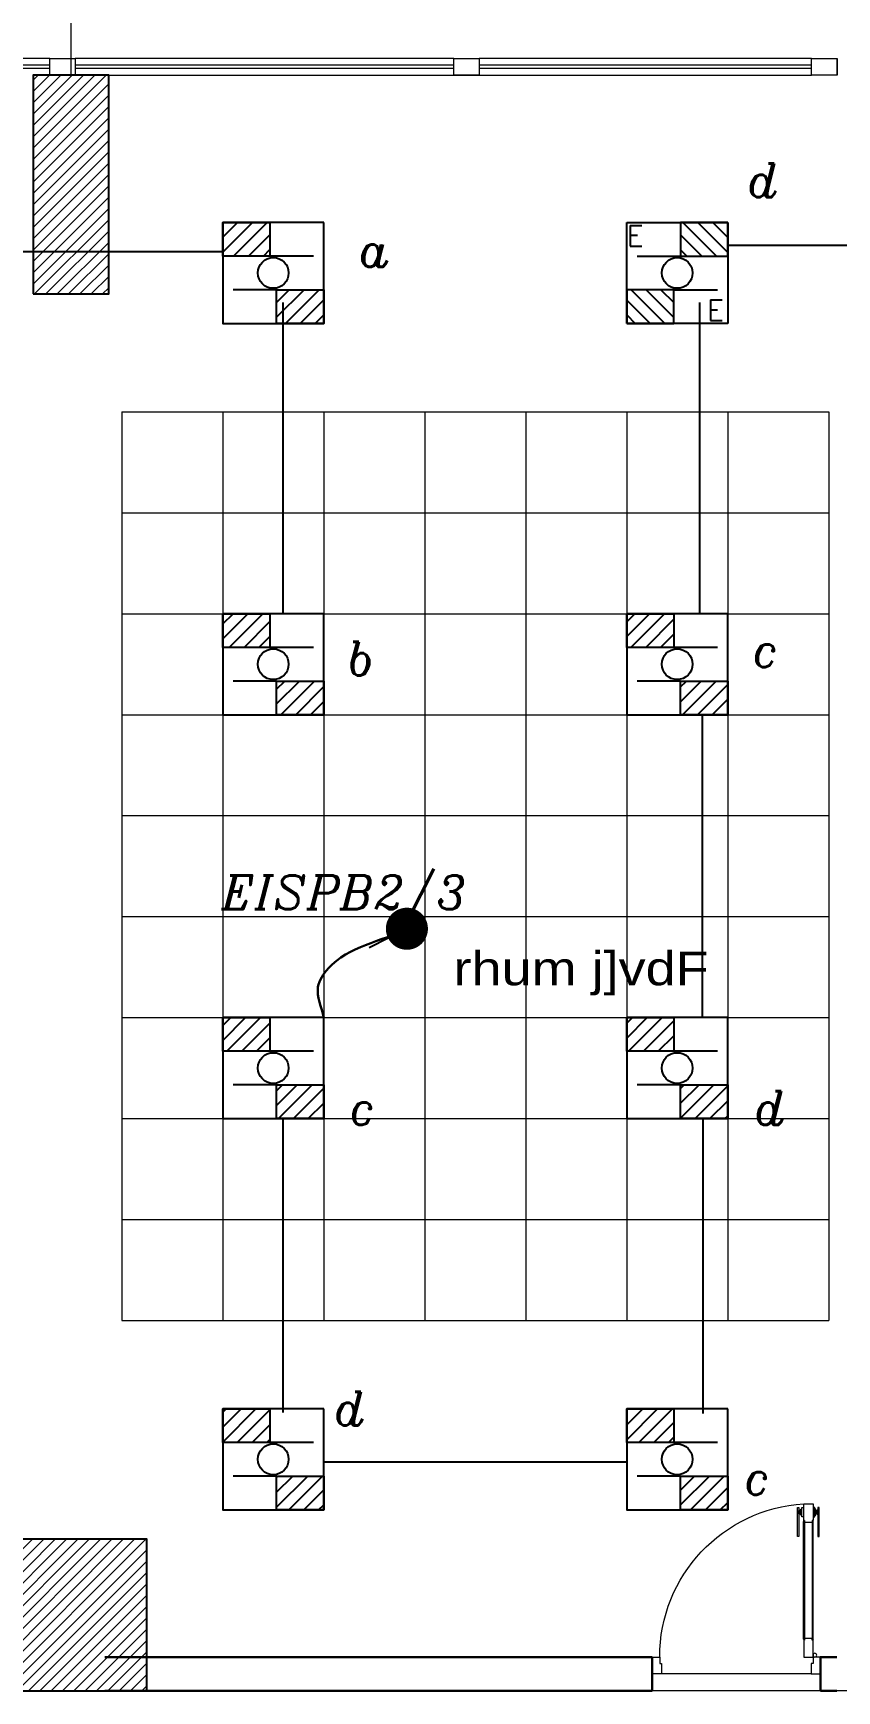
# Model space of a CAD drawing. Extents: x 990 to 1091, y 469 to 823.
# Drawn here: x 1021.76 to 1026.53, y 524.04 to 533.9 of the extents above; entities that cross this region are included whole.
import ezdxf

# ---------------------------------------------------------------- set-up
doc = ezdxf.new("R2010")
doc.units = 0
doc.header["$MEASUREMENT"] = 0
doc.linetypes.add('CENTERX2', pattern=[4, 2.5, -0.5, 0.5, -0.5])
doc.layers.get('0').update_dxf_attribs({"color": 252, "linetype": 'CONTINUOUS', "lineweight": 30})
for name, color, linetype, lineweight in [('axis', 252, 'CENTERX2', 5), ('Column', 252, 'CONTINUOUS', 25), ('DOOR', 252, 'CONTINUOUS', 9), ('elev', 252, 'CONTINUOUS', 9), ('hatch', 252, 'CONTINUOUS', 9), ('R-SWTS-DET1', 252, 'CONTINUOUS', 5), ('text', 252, 'CONTINUOUS', 15), ('Wall', 252, 'CONTINUOUS', 30), ('WINDOW', 252, 'CONTINUOUS', 5)]:
    doc.layers.add(name, color=color, linetype=linetype, lineweight=lineweight)
for name, color, linetype in [('E-LIGHTING', 2, 'CONTINUOUS'), ('E-WIRING', 3, 'CONTINUOUS'), ('TEXT-ELC', 3, 'CONTINUOUS')]:
    doc.layers.add(name, color=color, linetype=linetype)
doc.styles.add('08-M-BLDG-1_100', font='romans.shx', dxfattribs={"width": 0.75, "height": 300})
doc.styles.add('ROMANS', font='italic8.shx')
doc.styles.add('SOSA2', font='SOSA.shx', dxfattribs={"width": 0.8})
doc.dimstyles.get("Standard").update_dxf_attribs({"dimtxt": 0.12, "dimasz": 0.05, "dimexe": 0.18, "dimexo": 0.0625, "dimgap": 0.09, "dimtad": 0, "dimtih": 1, "dimtoh": 1, "dimzin": 0, "dimdsep": 46, "dimtxsty": 'Standard', "dimblk": 'DOT', "dimcen": 0.09, "dimadec": 0, "dimazin": 0, "dimtfac": 1, "dimtofl": 0, "dimtmove": 0, "dimatfit": 3, "dimldrblk": 'DOT', "dimfxl": 1, "dimtolj": 1, "dimtzin": 0, "dimarcsym": 0})
pattern_1 = [(135, (814.19666, 706.72682), (0.078795, 0.078795), [])]

# ---------------------------------------------------------------- blocks, each defined once
blk = doc.blocks.new('d8')
at = {"layer": 'DOOR'}
for p, q in [((32.1195, -112.7481), (32.1195, -112.0482)), ((32.1245, -112.0482), (32.1245, -112.7481)), ((32.1711, -112.0482), (32.1711, -112.7481)), ((32.1761, -112.7481), (32.1761, -112.0482)), ((32.1311, -112.9536), (33.02, -112.9536))]:
    blk.add_line(p, q, dxfattribs=at)
for points in [[(32.0916, -112.1372), (32.0836, -112.1372), (32.0836, -111.9649), (32.0916, -111.9649)], [(32.1033, -111.9827), (32.0969, -111.9827), (32.0969, -112.0029), (32.1033, -112.0029)], [(32.1245, -112.0426), (32.1245, -112.0537), (32.1711, -112.0537), (32.1711, -112.0426), (32.1756, -112.0426), (32.1756, -111.9426), (32.1756, -111.9426), (32.12, -111.9426), (32.12, -112.0426)], [(32.1922, -111.9827), (32.1987, -111.9827), (32.1987, -112.0029), (32.1922, -112.0029)], [(32.2039, -112.1372), (32.212, -112.1372), (32.212, -111.9649), (32.2039, -111.9649)], [(32.1245, -112.7536), (32.1245, -112.7425), (32.1711, -112.7425), (32.1711, -112.7536), (32.1756, -112.7536), (32.1756, -112.8536), (32.1756, -112.8536), (32.12, -112.8536), (32.12, -112.7536)], [(32.0756, -112.9536), (32.0756, -112.8536), (32.12, -112.8536), (32.12, -112.8915), (32.1311, -112.8915), (32.1311, -112.9536)], [(33.0756, -112.9536), (33.0756, -112.8536), (33.031, -112.8536), (33.031, -112.8915), (33.0199, -112.8915), (33.02, -112.9536)]]:
    blk.add_lwpolyline(points, close=True, dxfattribs=at)
for points in [[(32.0916, -111.983, -1), (32.0969, -111.983), (32.0969, -111.983), (32.0969, -112.0026), (32.0969, -112.0026, -1), (32.0916, -112.0026), (32.0916, -112.0026)], [(32.2039, -111.983, 1), (32.1987, -111.983), (32.1987, -111.983), (32.1987, -112.0026), (32.1987, -112.0026, 1), (32.2039, -112.0026), (32.2039, -112.0026)], [(32.1245, -112.0532), (32.1245, -112.0532, -1), (32.1245, -112.0432)], [(32.1711, -112.0532), (32.1711, -112.0532, 1), (32.1711, -112.0432)], [(32.1245, -112.7431), (32.1245, -112.7431, 1), (32.1245, -112.7531)], [(32.1711, -112.7431), (32.1711, -112.7431, -1), (32.1711, -112.7531)]]:
    blk.add_lwpolyline(points, format="xyb", close=True, dxfattribs=at)
for points in [[(32.1089, -112.01), (32.1033, -112.01), (32.1033, -111.9755), (32.1089, -111.9755)], [(32.12, -112.0204), (32.1089, -112.0204), (32.1089, -111.9649), (32.12, -111.9649)], [(32.1756, -112.0204), (32.1867, -112.0204), (32.1867, -111.9649), (32.1756, -111.9649)], [(32.1867, -112.01), (32.1922, -112.01), (32.1922, -111.9755), (32.1867, -111.9755)]]:
    blk.add_lwpolyline(points, dxfattribs=at)
blk.add_circle((32.1089, -112.8425), 0.0111, dxfattribs=at)
blk.add_arc((32.1182, -112.8536), 0.9128, 360, 86.39768, dxfattribs=at)
blk = doc.blocks.new('A$C11ED6BD5')
at = {"layer": 'axis', "color": 0, "ltscale": 0.3}
blk.add_line((-35.45, 21.95), (-35.45, 24.2638), dxfattribs=at)
blk = doc.blocks.new('E-F-1')
at = {"layer": 'E-LIGHTING', "linetype": 'ByBlock'}
h = blk.add_hatch(dxfattribs=at)
h.set_pattern_fill('ANSI31', color=21, scale=0.5, style=0)
h.paths.add_polyline_path([(-0.02, 0.1), (-0.3, 0.1), (-0.3, 0.3), (-0.02, 0.3)])
h = blk.add_hatch(dxfattribs=at)
h.set_pattern_fill('ANSI31', color=21, scale=0.5, style=0)
h.paths.add_polyline_path([(0.02, -0.1), (0.3, -0.1), (0.3, -0.3), (0.02, -0.3)])
at = {"layer": 'E-LIGHTING', "color": 5}
for p, q in [((0.2385, 0.1), (-0.02, 0.1)), ((0.02, -0.1), (-0.2385, -0.1))]:
    blk.add_line(p, q, dxfattribs=at)
at = {"layer": 'E-LIGHTING', "color": 2, "linetype": 'ByBlock'}
blk.add_lwpolyline([(0.3, 0.3), (-0.3, 0.3), (-0.3, -0.3), (0.3, -0.3)], close=True, dxfattribs=at)
at = {"layer": 'E-LIGHTING', "color": 1, "linetype": 'ByBlock'}
for points in [[(-0.02, 0.1), (-0.3, 0.1), (-0.3, 0.3), (-0.02, 0.3)], [(0.02, -0.1), (0.3, -0.1), (0.3, -0.3), (0.02, -0.3)]]:
    blk.add_lwpolyline(points, close=True, dxfattribs=at)
at = {"layer": 'E-LIGHTING', "color": 2}
blk.add_circle((0, 0), 0.0914, dxfattribs=at)
blk = doc.blocks.new('60X60 EMERGENCY')
at = {"layer": 'E-LIGHTING', "linetype": 'ByBlock'}
h = blk.add_hatch(dxfattribs=at)
h.set_pattern_fill('ANSI31', color=21, scale=0.5, style=0)
h.set_pattern_definition(pattern_1)
h.paths.add_polyline_path([(814.232, 706.905), (814.732, 706.905), (814.732, 707.262), (814.232, 707.262)])
h = blk.add_hatch(dxfattribs=at)
h.set_pattern_fill('ANSI31', color=21, scale=0.5, style=0)
h.set_pattern_definition(pattern_1)
h.paths.add_polyline_path([(814.161, 706.549), (813.662, 706.549), (813.662, 706.192), (814.161, 706.192)])
at = {"layer": 'E-LIGHTING', "color": 2, "linetype": 'ByBlock'}
for p, q in [((813.662, 706.192), (813.662, 707.262)), ((813.662, 707.262), (814.732, 707.262)), ((814.732, 707.262), (814.732, 706.192)), ((814.732, 706.192), (813.662, 706.192))]:
    blk.add_line(p, q, dxfattribs=at)
at = {"layer": 'E-LIGHTING', "color": 1, "linetype": 'ByBlock'}
for p, q in [((814.232, 707.262), (814.232, 706.905)), ((814.732, 707.262), (814.232, 707.262)), ((814.732, 706.905), (814.732, 707.262)), ((814.232, 706.905), (814.732, 706.905)), ((813.662, 706.549), (813.662, 706.192)), ((814.161, 706.549), (813.662, 706.549)), ((814.161, 706.192), (814.161, 706.549)), ((813.662, 706.192), (814.161, 706.192))]:
    blk.add_line(p, q, dxfattribs=at)
at = {"layer": 'E-LIGHTING', "color": 5}
for p, q in [((813.771, 706.905), (814.232, 706.905)), ((814.161, 706.549), (814.622, 706.549))]:
    blk.add_line(p, q, dxfattribs=at)
at = {"layer": 'E-LIGHTING', "lineweight": -2}
blk.add_circle((814.197, 706.727), 0.163, dxfattribs=at)
at = {"layer": 'E-LIGHTING', "color": 4, "style": '08-M-BLDG-1_100'}
for p in [(813.661, 707.01), (814.511, 706.222)]:
    blk.add_text('E', height=0.221, dxfattribs=at).set_placement(p)
blk = doc.blocks.new('_Dot')
at = {"color": 0, "linetype": 'ByBlock', "lineweight": -2}
blk.add_line((-0.5, 0), (-1, 0), dxfattribs=at)
at = {"color": 0, "linetype": 'ByBlock', "const_width": 0.5}
blk.add_lwpolyline([(-0.25, 0, 1), (0.25, 0, 1)], format="xyb", close=True, dxfattribs=at)

msp = doc.modelspace()

# ---------------------------------------------------------------- hatches: boundary and pattern name
at = {"layer": 'hatch'}
h = msp.add_hatch(dxfattribs=at)
h.set_pattern_fill('ANSI31', color=256, scale=0.015, style=0)
h.set_pattern_definition([(45, (1235.940353, 196.523785), (-0.0336759605, 0.0336759605), [])])
h.paths.add_polyline_path([(1021.7582, 532.3459), (1022.2082, 532.3459), (1022.2082, 533.6459), (1021.7582, 533.6459)])
h = msp.add_hatch(dxfattribs=at)
h.set_pattern_fill('ANSI31', color=256, scale=0.015, style=0)
h.set_pattern_definition([(45, (1248.965353, 201.823785), (-0.0336759605, 0.0336759605), [])])
h.paths.add_polyline_path([(1021.5332, 524.0459), (1022.4332, 524.0459), (1022.4332, 524.9459), (1021.5332, 524.9459)])

# ---------------------------------------------------------------- linework, layer by layer
at = {"layer": 'Column'}
for points in [[(1021.7582, 532.3459), (1022.2082, 532.3459), (1022.2082, 533.6459), (1021.7582, 533.6459)], [(1021.5332, 524.0459), (1022.4332, 524.0459), (1022.4332, 524.9459), (1021.5332, 524.9459)]]:
    msp.add_lwpolyline(points, close=True, dxfattribs=at)
at = {"layer": 'E-WIRING', "color": 3}
for p, q in [((1022.8887, 532.5959), (1021.0887, 532.5959)), ((1025.2887, 525.403), (1023.4847, 525.403))]:
    msp.add_line(p, q, dxfattribs=at)
at = {"layer": 'E-WIRING', "linetype": 'Continuous'}
for p, q in [((1027.5332, 532.6342), (1025.8887, 532.6342)), ((1023.2423, 532.2959), (1023.2423, 530.4459)), ((1025.7173, 532.2959), (1025.7173, 530.4418)), ((1025.7332, 529.8418), (1025.7332, 528.0459)), ((1023.2423, 527.4459), (1023.2423, 525.6999)), ((1025.7373, 527.4418), (1025.7373, 525.6939))]:
    msp.add_line(p, q, dxfattribs=at)
at = {"layer": 'elev', "linetype": 'Continuous'}
for p, q in [((1022.2847, 531.6459), (1022.2847, 526.2459)), ((1022.2847, 531.6459), (1026.4847, 531.6459)), ((1022.8847, 531.6459), (1022.8847, 526.2459)), ((1023.4847, 531.6459), (1023.4847, 526.2459)), ((1024.0847, 531.6459), (1024.0847, 526.2459)), ((1024.6847, 531.6459), (1024.6847, 526.2459)), ((1025.2847, 531.6459), (1025.2847, 526.2459)), ((1025.8847, 531.6459), (1025.8847, 526.2459)), ((1026.4847, 531.6459), (1026.4847, 526.2459)), ((1022.2847, 531.0459), (1026.4847, 531.0459)), ((1022.2847, 530.4459), (1026.4847, 530.4459)), ((1022.2847, 529.8459), (1026.4847, 529.8459)), ((1022.2847, 529.2459), (1026.4847, 529.2459)), ((1022.2847, 528.6459), (1026.4847, 528.6459)), ((1022.2847, 528.0459), (1026.4847, 528.0459)), ((1022.2847, 527.4459), (1026.4847, 527.4459)), ((1022.2847, 526.8459), (1026.4847, 526.8459)), ((1022.2847, 526.2459), (1026.4847, 526.2459)), ((1057.4333, 524.0454), (1000.181, 524.045))]:
    msp.add_line(p, q, dxfattribs=at)
for points in [[(1021.8582, 533.7459), (1022.0082, 533.7459), (1022.0082, 533.6459), (1021.8582, 533.6459)], [(1021.8582, 533.7459), (1022.0082, 533.7459), (1022.0082, 533.6459), (1021.8582, 533.6459)], [(1021.8582, 533.7459), (1022.0082, 533.7459), (1022.0082, 533.6459), (1021.8582, 533.6459)], [(1021.8582, 533.7459), (1022.0082, 533.7459), (1022.0082, 533.6459), (1021.8582, 533.6459)], [(1024.2582, 533.7459), (1024.4082, 533.7459), (1024.4082, 533.6459), (1024.2582, 533.6459)], [(1024.2582, 533.7459), (1024.4082, 533.7459), (1024.4082, 533.6459), (1024.2582, 533.6459)], [(1024.2582, 533.7459), (1024.4082, 533.7459), (1024.4082, 533.6459), (1024.2582, 533.6459)], [(1024.2582, 533.7459), (1024.4082, 533.7459), (1024.4082, 533.6459), (1024.2582, 533.6459)], [(1026.3832, 533.7459), (1026.5361, 533.7459), (1026.5361, 533.6459), (1026.3832, 533.6459)], [(1026.3832, 533.7459), (1026.5332, 533.7459), (1026.5332, 533.6459), (1026.3832, 533.6459)], [(1026.3832, 533.7459), (1026.5361, 533.7459), (1026.5361, 533.6459), (1026.3832, 533.6459)], [(1026.3832, 533.7459), (1026.5361, 533.7459), (1026.5361, 533.6459), (1026.3832, 533.6459)]]:
    msp.add_lwpolyline(points, close=True, dxfattribs=at)
at = {"layer": 'Wall', "linetype": 'Continuous'}
for p, q in [((1022.1832, 524.2459), (1025.4361, 524.2459)), ((1025.4361, 524.2459), (1025.4361, 524.0459)), ((1026.4332, 524.2459), (1026.5332, 524.2459)), ((1026.4361, 524.2459), (1026.4361, 524.0459)), ((1022.1832, 524.0459), (1025.4361, 524.0459)), ((1026.4361, 524.0459), (1026.5332, 524.0459))]:
    msp.add_line(p, q, dxfattribs=at)
at = {"layer": 'WINDOW', "linetype": 'Continuous'}
for p, q in [((1021.8582, 533.7459), (1019.6082, 533.7459)), ((1024.2582, 533.7459), (1022.0082, 533.7459)), ((1026.3832, 533.7459), (1024.4082, 533.7459)), ((1021.8582, 533.7059), (1019.6082, 533.7059)), ((1021.8582, 533.6859), (1019.6082, 533.6859)), ((1024.2582, 533.7059), (1022.0082, 533.7059)), ((1024.2582, 533.6859), (1022.0082, 533.6859)), ((1022.1332, 533.6459), (1026.3832, 533.6459)), ((1026.3832, 533.7059), (1024.4082, 533.7059)), ((1026.3832, 533.6859), (1024.4082, 533.6859))]:
    msp.add_line(p, q, dxfattribs=at)

# ---------------------------------------------------------------- block references
at = {"layer": 'axis'}
msp.add_blockref('A$C11ED6BD5', (1057.4332, 511.6959), dxfattribs=at)
at = {"layer": 'E-LIGHTING', "color": 3, "linetype": 'ByBlock'}
for p in [(1023.1847, 532.4709), (1023.1847, 530.1459), (1025.5847, 530.1459), (1023.1847, 527.7459), (1025.5847, 527.7459), (1023.1847, 525.4209), (1025.5847, 525.4209)]:
    msp.add_blockref('E-F-1', p, dxfattribs=at)
at = {"layer": 'E-LIGHTING', "lineweight": -2, "xscale": 0.560876142217437, "yscale": 0.560876142217437, "zscale": 0.560876142217437}
msp.add_blockref('60X60 EMERGENCY', (568.9212, 136.0846), dxfattribs=at)
at = {"layer": 'R-SWTS-DET1', "linetype": 'Continuous', "xscale": -1}
msp.add_blockref('d8', (1058.5117, 637.0995), dxfattribs=at)

# ---------------------------------------------------------------- texts
at = {"layer": 'text', "style": 'SOSA2', "width": 1.2}
msp.add_text('rhum j]vdF', height=0.2, dxfattribs=at).set_placement((1024.2558, 528.238))
at = {"layer": 'TEXT-ELC', "color": 0, "style": 'ROMANS'}
msp.add_text('EISPB2/3', height=0.2, dxfattribs=at).set_placement((1022.8778, 528.6909))
at = {"layer": 'TEXT-ELC', "color": 0, "char_height": 0.2, "width": 0.04491, "attachment_point": 1, "style": 'ROMANS'}
for s, insert in [('d', (1025.9986, 533.121)), ('a', (1023.6896, 532.7065)), ('b', (1023.6167, 530.2781)), ('c', (1026.0304, 530.3286)), ('c', (1023.6352, 527.6076)), ('d', (1026.0393, 527.6076)), ('d', (1023.5428, 525.8226)), ('c', (1025.9808, 525.4106))]:
    msp.add_mtext(s, dxfattribs=dict(at, insert=insert))

# ---------------------------------------------------------------- leaders
at = {"layer": 'TEXT-ELC', "color": 0, "path_type": 1}
msp.add_leader([(1023.9787, 528.5738), (1023.512, 528.3387), (1023.4505, 528.2285), (1023.4847, 528.0459)], dimstyle='Standard', override={"dimasz": 0.25, "dimfxl": 0.15}, dxfattribs=at)

doc.saveas('drawing.dxf')
